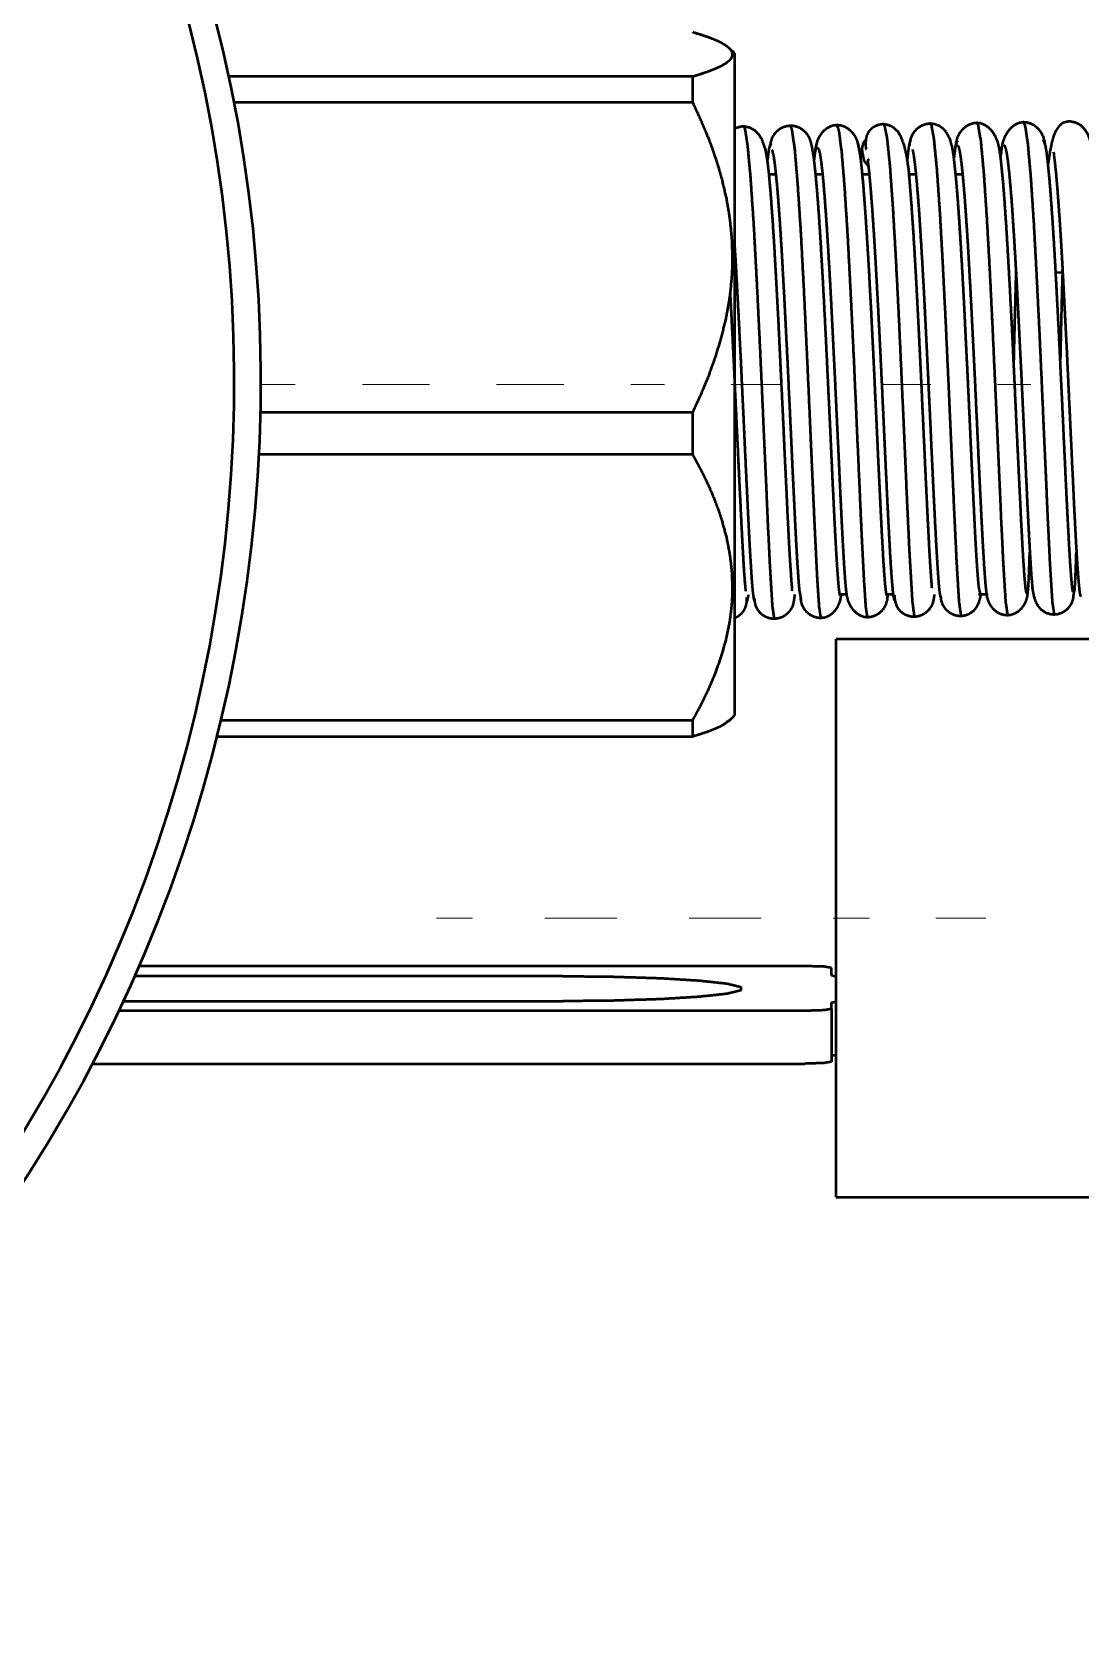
# Paper-space layout 'Layout1' of a CAD drawing. Header units: millimetres. Extents: x 0 to 420, y 0 to 297.
# Drawn here: x 181.05 to 196.79, y 26.31 to 50.55 of the extents above; entities that cross this region are included whole.
import ezdxf

# ---------------------------------------------------------------- set-up
doc = ezdxf.new("R2010")
doc.units = ezdxf.units.MM
doc.layers.add('170', color=7, linetype='Continuous', true_color=0xffffff)

psp = doc.layouts.get("Layout1")

# ---------------------------------------------------------------- linework, layer by layer
at = {"layer": '170', "color": 155, "linetype": 'Continuous', "lineweight": 50}
for p, q in [((191.591, 50.236), (191.518, 50.309)), ((191.591, 50.236), (191.518, 50.309)), ((190.965, 49.888), (183.995, 49.888)), ((190.965, 49.888), (183.995, 49.888)), ((184.073, 49.503), (190.965, 49.503)), ((184.073, 49.503), (190.965, 49.503)), ((193.506, 48.808), (193.489, 48.664)), ((194.182, 48.699), (194.182, 48.708)), ((194.284, 48.675), (194.29, 48.665)), ((192.212, 48.413), (192.111, 48.413)), ((192.212, 48.413), (192.111, 48.413)), ((192.914, 48.413), (192.812, 48.413)), ((192.914, 48.413), (192.812, 48.413)), ((193.616, 48.413), (193.513, 48.413)), ((193.616, 48.413), (193.513, 48.413)), ((194.316, 48.413), (194.211, 48.413)), ((194.316, 48.413), (194.211, 48.413)), ((195.017, 48.413), (194.915, 48.413)), ((195.017, 48.413), (194.915, 48.413)), ((196.517, 46.938), (196.417, 46.945)), ((196.517, 46.938), (196.519, 46.981)), ((190.965, 44.841), (184.473, 44.841)), ((190.965, 44.841), (184.473, 44.841)), ((184.451, 44.214), (190.965, 44.214)), ((184.451, 44.214), (190.965, 44.214)), ((191.758, 42.206), (191.756, 42.239)), ((193.182, 42.113), (193.274, 42.113)), ((193.182, 42.113), (193.274, 42.113)), ((193.198, 42.092), (193.201, 42.117)), ((193.88, 42.113), (193.977, 42.113)), ((193.88, 42.113), (193.977, 42.113)), ((193.886, 42.055), (193.895, 42.078)), ((195.255, 42.113), (195.379, 42.113)), ((195.255, 42.113), (195.379, 42.113)), ((199.118, 41.438), (193.118, 41.438)), ((191.518, 40.216), (191.591, 40.289)), ((191.518, 40.216), (191.591, 40.289)), ((190.965, 40.216), (183.882, 40.216)), ((190.965, 40.216), (183.882, 40.216)), ((183.824, 39.974), (190.965, 39.974)), ((183.824, 39.974), (190.965, 39.974)), ((189.016, 36.377), (182.587, 36.377)), ((192.65, 36.527), (182.653, 36.527)), ((193.05, 36.384), (193.05, 36.5)), ((193.118, 36.368), (193.05, 36.384)), ((182.415, 36), (189.016, 36)), ((193.05, 35.98), (193.118, 35.996)), ((193.05, 35.888), (193.05, 35.98)), ((193.05, 35.888), (193.05, 35.09)), ((182.35, 35.86), (192.65, 35.86)), ((193.05, 35.182), (193.118, 35.198)), ((181.951, 35.062), (192.65, 35.062)), ((193.118, 33.058), (199.118, 33.058))]:
    psp.add_line(p, q, dxfattribs=at)
at = {"layer": '170', "color": 193, "linetype": 'Continuous', "lineweight": 13}
for p, q in [((184.996, 45.263), (184.491, 45.263)), ((184.996, 45.263), (184.491, 45.263)), ((187.012, 45.263), (186.004, 45.263)), ((187.012, 45.263), (186.004, 45.263)), ((189.029, 45.263), (188.02, 45.263)), ((189.029, 45.263), (188.02, 45.263)), ((190.541, 45.263), (190.037, 45.263)), ((190.541, 45.263), (190.037, 45.263)), ((192.291, 45.263), (191.541, 45.263)), ((192.291, 45.263), (191.541, 45.263)), ((194.541, 45.263), (193.791, 45.263)), ((194.541, 45.263), (193.791, 45.263)), ((196.045, 45.263), (195.541, 45.263)), ((196.045, 45.263), (195.541, 45.263)), ((187.118, 37.248), (187.66, 37.248)), ((188.743, 37.248), (189.826, 37.248)), ((190.91, 37.248), (191.993, 37.248)), ((193.076, 37.248), (193.618, 37.248)), ((194.618, 37.248), (195.368, 37.248))]:
    psp.add_line(p, q, dxfattribs=at)
at = {"layer": '170', "color": 155, "linetype": 'Continuous', "lineweight": 13}
psp.add_line((193.05, 35.888), (193.05, 35.09), dxfattribs=at)
at = {"layer": '170', "color": 155, "linetype": 'Continuous', "lineweight": 50}
for radius in [22, 21.6]:
    psp.add_arc((162.478, 45.301), radius, 300.3, 120.3, dxfattribs=at)
for points, knots in [([(190.965, 49.888), (191.094, 49.927), (191.21, 49.967), (191.312, 50.008), (191.399, 50.049), (191.47, 50.091), (191.522, 50.133), (191.54, 50.154), (191.554, 50.176), (191.558, 50.187), (191.562, 50.197), (191.564, 50.208), (191.565, 50.219), (191.554, 50.262), (191.523, 50.304), (191.472, 50.346), (191.402, 50.388), (191.361, 50.409), (191.315, 50.429), (191.265, 50.45), (191.212, 50.47), (191.094, 50.511), (190.965, 50.551)], [0, 0, 0.09485, 0.181313, 0.258696, 0.326308, 0.383644, 0.430658, 0.450578, 0.468441, 0.476764, 0.484752, 0.492482, 0.500078, 0.531102, 0.568151, 0.614612, 0.671656, 0.704217, 0.739416, 0.777222, 0.817497, 0.904724, 1, 1]), ([(190.965, 49.888), (191.094, 49.927), (191.21, 49.967), (191.312, 50.008), (191.399, 50.049), (191.47, 50.091), (191.522, 50.133), (191.54, 50.154), (191.554, 50.176), (191.558, 50.187), (191.562, 50.197), (191.564, 50.208), (191.565, 50.219), (191.554, 50.262), (191.523, 50.304), (191.472, 50.346), (191.402, 50.388), (191.361, 50.409), (191.315, 50.429), (191.265, 50.45), (191.212, 50.47), (191.094, 50.511), (190.965, 50.551)], [0, 0, 0.09485, 0.181313, 0.258696, 0.326308, 0.383644, 0.430658, 0.450578, 0.468441, 0.476764, 0.484752, 0.492482, 0.500078, 0.531102, 0.568151, 0.614612, 0.671656, 0.704217, 0.739416, 0.777222, 0.817497, 0.904724, 1, 1]), ([(191.591, 50.236), (191.591, 49.806), (191.591, 48.59), (191.591, 46.8), (191.591, 44.743), (191.591, 43.726), (191.591, 41.935), (191.591, 40.719), (191.591, 40.289)], [0, 0, 0.043228, 0.165432, 0.345482, 0.552248, 0.654489, 0.834546, 0.956759, 1, 1]), ([(191.591, 50.236), (191.591, 49.806), (191.591, 48.59), (191.591, 46.8), (191.591, 44.743), (191.591, 43.726), (191.591, 41.935), (191.591, 40.719), (191.591, 40.289)], [0, 0, 0.043228, 0.165432, 0.345482, 0.552248, 0.654489, 0.834546, 0.956759, 1, 1]), ([(190.965, 44.841), (191.094, 45.119), (191.21, 45.401), (191.312, 45.686), (191.399, 45.974), (191.47, 46.267), (191.522, 46.564), (191.54, 46.715), (191.554, 46.866), (191.558, 46.943), (191.562, 47.019), (191.564, 47.095), (191.565, 47.171), (191.554, 47.472), (191.523, 47.771), (191.472, 48.067), (191.402, 48.36), (191.361, 48.505), (191.315, 48.65), (191.265, 48.795), (191.212, 48.939), (191.094, 49.223), (190.965, 49.503)], [0, 0, 0.063204, 0.125938, 0.188288, 0.250375, 0.312369, 0.374495, 0.405699, 0.437045, 0.45278, 0.468502, 0.48417, 0.499794, 0.56193, 0.623756, 0.685567, 0.74761, 0.778789, 0.810097, 0.841564, 0.873164, 0.936504, 1, 1]), ([(190.965, 44.841), (191.094, 45.119), (191.21, 45.401), (191.312, 45.686), (191.399, 45.974), (191.47, 46.267), (191.522, 46.564), (191.54, 46.715), (191.554, 46.866), (191.558, 46.943), (191.562, 47.019), (191.564, 47.095), (191.565, 47.171), (191.554, 47.472), (191.523, 47.771), (191.472, 48.067), (191.402, 48.36), (191.361, 48.505), (191.315, 48.65), (191.265, 48.795), (191.212, 48.939), (191.094, 49.223), (190.965, 49.503)], [0, 0, 0.063204, 0.125938, 0.188288, 0.250375, 0.312369, 0.374495, 0.405699, 0.437045, 0.45278, 0.468502, 0.48417, 0.499794, 0.56193, 0.623756, 0.685567, 0.74761, 0.778789, 0.810097, 0.841564, 0.873164, 0.936504, 1, 1]), ([(191.737, 49.137), (191.681, 49.131), (191.628, 49.116), (191.589, 49.098)], [0, 0, 0.368055, 0.719701, 1, 1]), ([(192.46, 42.17), (192.46, 42.171), (192.459, 42.179), (192.46, 42.191), (192.458, 42.22), (192.454, 42.262), (192.448, 42.329), (192.443, 42.413), (192.435, 42.531), (192.426, 42.67), (192.418, 42.819), (192.409, 42.983), (192.401, 43.143), (192.392, 43.314), (192.378, 43.617), (192.35, 44.197), (192.325, 44.745), (192.295, 45.37), (192.279, 45.706), (192.261, 46.082), (192.242, 46.45), (192.222, 46.821), (192.202, 47.175), (192.183, 47.491), (192.164, 47.783), (192.145, 48.037), (192.127, 48.261), (192.11, 48.446), (192.09, 48.614), (192.062, 48.783), (192.007, 48.939), (191.959, 49.016), (191.898, 49.077), (191.819, 49.119), (191.726, 49.137)], [0, 0, 0.000055, 0.001163, 0.002842, 0.006912, 0.012799, 0.0223, 0.033957, 0.050542, 0.069983, 0.090826, 0.113869, 0.136276, 0.160203, 0.202566, 0.283765, 0.360402, 0.447902, 0.494944, 0.547505, 0.599027, 0.651078, 0.700631, 0.744823, 0.785737, 0.821298, 0.852783, 0.878734, 0.902364, 0.926315, 0.94953, 0.962168, 0.97427, 0.986746, 1, 1]), ([(192.192, 41.746), (192.165, 41.929), (192.132, 42.453), (192.099, 43.123), (192.021, 44.882), (191.977, 45.851), (191.931, 46.793), (191.885, 47.642), (191.839, 48.336), (191.794, 48.834), (191.753, 49.1), (191.731, 49.137)], [0, 0, 0.025013, 0.095751, 0.186332, 0.423854, 0.554688, 0.681985, 0.7967, 0.890503, 0.957927, 0.994302, 1, 1]), ([(192.437, 49.147), (192.376, 49.14), (192.319, 49.122), (192.266, 49.094), (192.219, 49.055), (192.18, 49.009), (192.152, 48.955), (192.135, 48.898), (192.129, 48.837)], [0, 0, 0.126186, 0.248821, 0.373503, 0.499748, 0.624813, 0.749073, 0.872105, 1, 1]), ([(193.185, 42.086), (193.181, 42.091), (193.172, 42.125), (193.163, 42.192), (193.154, 42.284), (193.145, 42.403), (193.136, 42.536), (193.126, 42.692), (193.117, 42.854), (193.107, 43.032), (193.098, 43.207), (193.089, 43.394), (193.072, 43.735), (193.055, 44.101), (193.028, 44.696), (193.006, 45.148), (192.982, 45.651), (192.968, 45.945), (192.953, 46.236), (192.936, 46.564), (192.919, 46.882), (192.899, 47.225), (192.88, 47.545), (192.858, 47.869), (192.836, 48.157), (192.816, 48.383), (192.796, 48.576), (192.78, 48.703), (192.762, 48.81), (192.748, 48.875), (192.731, 48.932), (192.724, 48.95), (192.716, 48.969), (192.706, 48.988), (192.692, 49.011), (192.657, 49.051), (192.608, 49.092), (192.57, 49.115), (192.53, 49.131), (192.479, 49.143), (192.425, 49.146)], [0, 0, 0.000856, 0.005713, 0.015074, 0.027721, 0.044123, 0.062527, 0.084004, 0.106302, 0.130883, 0.155068, 0.180835, 0.227814, 0.278269, 0.360161, 0.422524, 0.491704, 0.532288, 0.572417, 0.617636, 0.661449, 0.708666, 0.752815, 0.797548, 0.837274, 0.868498, 0.895244, 0.912834, 0.927815, 0.936966, 0.945055, 0.947702, 0.950628, 0.953491, 0.957228, 0.964624, 0.973383, 0.979382, 0.985428, 0.99256, 1, 1]), ([(192.892, 41.757), (192.866, 41.921), (192.835, 42.396), (192.803, 43.044), (192.766, 43.857), (192.726, 44.777), (192.682, 45.745), (192.637, 46.694), (192.591, 47.558), (192.544, 48.272), (192.5, 48.796), (192.457, 49.092), (192.431, 49.147)], [0, 0, 0.022357, 0.086594, 0.174156, 0.283984, 0.408271, 0.53899, 0.667244, 0.783914, 0.880574, 0.951531, 0.99184, 1, 1]), ([(193.137, 49.157), (193.073, 49.149), (193.013, 49.127), (192.957, 49.091), (192.906, 49.042), (192.865, 48.984), (192.834, 48.916), (192.814, 48.842), (192.805, 48.761)], [0, 0, 0.11309, 0.22555, 0.342453, 0.465685, 0.592052, 0.723654, 0.85717, 1, 1]), ([(193.468, 48.774), (193.457, 48.855), (193.436, 48.927), (193.402, 48.994), (193.359, 49.051), (193.307, 49.097), (193.25, 49.131), (193.189, 49.151), (193.126, 49.156)], [0, 0, 0.142973, 0.276557, 0.407986, 0.53418, 0.657269, 0.774096, 0.886717, 1, 1]), ([(193.591, 41.768), (193.567, 41.919), (193.539, 42.342), (193.507, 42.967), (193.471, 43.763), (193.388, 45.639), (193.342, 46.594), (193.296, 47.471), (193.25, 48.206), (193.205, 48.756), (193.162, 49.08), (193.131, 49.157)], [0, 0, 0.02056, 0.077809, 0.162265, 0.26979, 0.523219, 0.652302, 0.770814, 0.870237, 0.944658, 0.988872, 1, 1]), ([(193.836, 49.17), (193.818, 49.169), (193.799, 49.167), (193.782, 49.164), (193.764, 49.16), (193.747, 49.156), (193.731, 49.15), (193.715, 49.143), (193.7, 49.136), (193.685, 49.128), (193.672, 49.12), (193.659, 49.11), (193.647, 49.101), (193.624, 49.078), (193.607, 49.056), (193.577, 48.998), (193.565, 48.942), (193.559, 48.865), (193.568, 48.79)], [0, 0, 0.033762, 0.068473, 0.101337, 0.134846, 0.167125, 0.199073, 0.230695, 0.26117, 0.292037, 0.321122, 0.351094, 0.379076, 0.43843, 0.49037, 0.610663, 0.716078, 0.859088, 1, 1]), ([(194.231, 48.234), (194.211, 48.488), (194.177, 48.709), (194.142, 48.856), (194.094, 48.983), (194.048, 49.058), (193.977, 49.122), (193.946, 49.139), (193.907, 49.154), (193.89, 49.159), (193.87, 49.162), (193.852, 49.164), (193.833, 49.164)], [0, 0, 0.23156, 0.434789, 0.571542, 0.695188, 0.775144, 0.861755, 0.894234, 0.931831, 0.948114, 0.965978, 0.982307, 1, 1]), ([(193.839, 49.164), (193.839, 49.164), (193.88, 48.979), (193.924, 48.556), (193.969, 47.924), (194.016, 47.119), (194.062, 46.2), (194.106, 45.234), (194.186, 43.414), (194.221, 42.685), (194.261, 42.012), (194.292, 41.776)], [0, 0, 0.00009, 0.025599, 0.083054, 0.168629, 0.27752, 0.401704, 0.532351, 0.778329, 0.876859, 0.967847, 1, 1]), ([(194.536, 49.18), (194.462, 49.169), (194.396, 49.144), (194.34, 49.108), (194.294, 49.061), (194.26, 49.01), (194.237, 48.955), (194.224, 48.902), (194.219, 48.847)], [0, 0, 0.146807, 0.285675, 0.41706, 0.547816, 0.667672, 0.784794, 0.892138, 1, 1]), ([(195.283, 42.13), (195.266, 42.201), (195.256, 42.287), (195.247, 42.406), (195.237, 42.542), (195.227, 42.704), (195.217, 42.87), (195.207, 43.055), (195.198, 43.235), (195.189, 43.427), (195.171, 43.789), (195.155, 44.121), (195.131, 44.644), (195.114, 45.019), (195.092, 45.474), (195.065, 46.019), (195.05, 46.332), (195.034, 46.638), (195.016, 46.962), (194.999, 47.27), (194.981, 47.551), (194.964, 47.812), (194.948, 48.042), (194.931, 48.25), (194.914, 48.43), (194.898, 48.586), (194.883, 48.714), (194.862, 48.833), (194.83, 48.947), (194.77, 49.057), (194.725, 49.105), (194.669, 49.144), (194.603, 49.169), (194.525, 49.179)], [0, 0, 0.010004, 0.02201, 0.038518, 0.057313, 0.079647, 0.102651, 0.128266, 0.153079, 0.179617, 0.229658, 0.275533, 0.347792, 0.399547, 0.462408, 0.537801, 0.581068, 0.623351, 0.668045, 0.710727, 0.749539, 0.785659, 0.81743, 0.8463, 0.871178, 0.892889, 0.910629, 0.927329, 0.943669, 0.960942, 0.970048, 0.979422, 0.98921, 1, 1]), ([(194.53, 49.18), (194.544, 49.166), (194.585, 48.952), (194.629, 48.501), (194.675, 47.846), (194.721, 47.024), (194.767, 46.096), (194.811, 45.128), (194.891, 43.328), (194.925, 42.62), (194.962, 42.005), (194.992, 41.787)], [0, 0, 0.002559, 0.03199, 0.093079, 0.181662, 0.29268, 0.417999, 0.548714, 0.79162, 0.88726, 0.970336, 1, 1]), ([(195.237, 49.19), (195.174, 49.182), (195.115, 49.162), (195.06, 49.13), (195.01, 49.086), (194.969, 49.032), (194.939, 48.971), (194.92, 48.905), (194.912, 48.832)], [0, 0, 0.118642, 0.235545, 0.355666, 0.480209, 0.6059, 0.734492, 0.863395, 1, 1]), ([(195.583, 48.714), (195.57, 48.815), (195.546, 48.906), (195.511, 48.989), (195.466, 49.06), (195.412, 49.117), (195.353, 49.158), (195.29, 49.183), (195.225, 49.189)], [0, 0, 0.155927, 0.299552, 0.437617, 0.565899, 0.68634, 0.796381, 0.898906, 1, 1]), ([(195.231, 49.19), (195.248, 49.164), (195.29, 48.92), (195.334, 48.442), (195.38, 47.765), (195.427, 46.927), (195.472, 45.991), (195.516, 45.022), (195.595, 43.245), (195.628, 42.558), (195.663, 41.995), (195.692, 41.798)], [0, 0, 0.004174, 0.03758, 0.102312, 0.193911, 0.307082, 0.433578, 0.564409, 0.804327, 0.897111, 0.973118, 1, 1]), ([(195.936, 49.2), (195.871, 49.19), (195.809, 49.164), (195.752, 49.121), (195.7, 49.063), (195.657, 48.994), (195.625, 48.912), (195.604, 48.824), (195.594, 48.726)], [0, 0, 0.103073, 0.207479, 0.319034, 0.440264, 0.568214, 0.7051, 0.846675, 1, 1]), ([(196.261, 48.849), (196.251, 48.922), (196.23, 48.988), (196.197, 49.049), (196.155, 49.102), (196.104, 49.145), (196.048, 49.176), (195.988, 49.194), (195.925, 49.199)], [0, 0, 0.137414, 0.266901, 0.395739, 0.521437, 0.645749, 0.76545, 0.88192, 1, 1]), ([(195.932, 49.2), (195.953, 49.159), (195.995, 48.885), (196.04, 48.381), (196.086, 47.682), (196.132, 46.829), (196.178, 45.885), (196.221, 44.916), (196.299, 43.164), (196.332, 42.499), (196.365, 41.988), (196.391, 41.809)], [0, 0, 0.006209, 0.043572, 0.11189, 0.206422, 0.321644, 0.449201, 0.580027, 0.816736, 0.906576, 0.975586, 1, 1]), ([(196.637, 49.212), (196.617, 49.211), (196.598, 49.209), (196.525, 49.191), (196.487, 49.161), (196.451, 49.119), (196.418, 49.07), (196.384, 48.99), (196.357, 48.896), (196.329, 48.759), (196.305, 48.601), (196.302, 48.575)], [0, 0, 0.025249, 0.048567, 0.144745, 0.206679, 0.276402, 0.351978, 0.461768, 0.586775, 0.764151, 0.967766, 1, 1]), ([(197.359, 42.242), (197.359, 42.242), (197.359, 42.25), (197.359, 42.262), (197.357, 42.291), (197.353, 42.332), (197.348, 42.399), (197.342, 42.481), (197.335, 42.597), (197.326, 42.733), (197.318, 42.877), (197.309, 43.037), (197.301, 43.194), (197.293, 43.361), (197.278, 43.659), (197.251, 44.234), (197.226, 44.78), (197.197, 45.404), (197.18, 45.74), (197.162, 46.115), (197.143, 46.484), (197.123, 46.857), (197.103, 47.213), (197.084, 47.532), (197.065, 47.828), (197.046, 48.084), (197.028, 48.312), (197.011, 48.499), (196.992, 48.668), (196.963, 48.843), (196.908, 49.005), (196.859, 49.085), (196.798, 49.15), (196.718, 49.193), (196.624, 49.212)], [0, 0, 0.000041, 0.001126, 0.002776, 0.006802, 0.012624, 0.022013, 0.033488, 0.049765, 0.068747, 0.088994, 0.111387, 0.133227, 0.156627, 0.198335, 0.278759, 0.355147, 0.442488, 0.489493, 0.542048, 0.593597, 0.645815, 0.695649, 0.740293, 0.781761, 0.817743, 0.849599, 0.875853, 0.899721, 0.924487, 0.948332, 0.961452, 0.973876, 0.986614, 1, 1]), ([(192.141, 48.879), (192.123, 48.854), (192.108, 48.793), (192.095, 48.695), (192.088, 48.635)], [0, 0, 0.120554, 0.369622, 0.758849, 1, 1]), ([(192.155, 48.785), (192.176, 48.706), (192.197, 48.564), (192.217, 48.381), (192.238, 48.15), (192.257, 47.907), (192.276, 47.633), (192.293, 47.367), (192.31, 47.081), (192.324, 46.82), (192.339, 46.549), (192.351, 46.314), (192.363, 46.075), (192.373, 45.878), (192.391, 45.524), (192.406, 45.193), (192.425, 44.801), (192.435, 44.586), (192.458, 44.086), (192.484, 43.543), (192.498, 43.259), (192.511, 42.998), (192.525, 42.736), (192.539, 42.513), (192.553, 42.312), (192.566, 42.165), (192.59, 42.035)], [0, 0, 0.012107, 0.033284, 0.060538, 0.09481, 0.130766, 0.1714, 0.210741, 0.253024, 0.291636, 0.331766, 0.366539, 0.401977, 0.431099, 0.483482, 0.532482, 0.590458, 0.622188, 0.696112, 0.776435, 0.818496, 0.857126, 0.895836, 0.928965, 0.958649, 0.980424, 1, 1]), ([(192.829, 48.888), (192.809, 48.813), (192.791, 48.674), (192.788, 48.642)], [0, 0, 0.311249, 0.872768, 1, 1]), ([(192.84, 48.818), (192.859, 48.789), (192.875, 48.723), (192.891, 48.62), (192.908, 48.484), (192.924, 48.315), (192.941, 48.119), (192.958, 47.896), (192.975, 47.651), (192.992, 47.384), (193.009, 47.1), (193.026, 46.8), (193.043, 46.491), (193.059, 46.172), (193.075, 45.85), (193.091, 45.525), (193.121, 44.886), (193.15, 44.276), (193.176, 43.715), (193.188, 43.458), (193.2, 43.218), (193.211, 42.998), (193.222, 42.798), (193.232, 42.622), (193.242, 42.468), (193.251, 42.34), (193.26, 42.235), (193.268, 42.154), (193.276, 42.096)], [0, 0, 0.005214, 0.015283, 0.030732, 0.051124, 0.076273, 0.105438, 0.138628, 0.174977, 0.214686, 0.256789, 0.301357, 0.347312, 0.394711, 0.442431, 0.490705, 0.585618, 0.676089, 0.759392, 0.797477, 0.833226, 0.865805, 0.895534, 0.921664, 0.94451, 0.963609, 0.97927, 0.991309, 1, 1]), ([(193.884, 42.089), (193.872, 42.13), (193.859, 42.237), (193.846, 42.391), (193.832, 42.599), (193.819, 42.829), (193.804, 43.097), (193.791, 43.362), (193.777, 43.649), (193.751, 44.197), (193.728, 44.7), (193.707, 45.134), (193.691, 45.485), (193.676, 45.797), (193.656, 46.193), (193.644, 46.432), (193.631, 46.667), (193.617, 46.939), (193.602, 47.199), (193.584, 47.485), (193.567, 47.75), (193.547, 48.026), (193.528, 48.269), (193.507, 48.5), (193.486, 48.683), (193.463, 48.823), (193.441, 48.898)], [0, 0, 0.006264, 0.022042, 0.044734, 0.075201, 0.108994, 0.148178, 0.187075, 0.229244, 0.309552, 0.383291, 0.446906, 0.498387, 0.544147, 0.602127, 0.637272, 0.671727, 0.711528, 0.749756, 0.791684, 0.830638, 0.871029, 0.906746, 0.94083, 0.967783, 0.988546, 1, 1]), ([(193.538, 48.896), (193.536, 48.896), (193.523, 48.881), (193.51, 48.824), (193.507, 48.803), (193.504, 48.779)], [0, 0, 0.019487, 0.178911, 0.638057, 0.807807, 1, 1]), ([(193.602, 48.547), (193.544, 48.614), (193.506, 48.803)], [0, 0, 0.31356, 1, 1]), ([(193.535, 48.896), (193.539, 48.905), (193.564, 48.94)], [0, 0, 0.175672, 1, 1]), ([(194.242, 48.926), (194.237, 48.924), (194.222, 48.894), (194.208, 48.827), (194.186, 48.641)], [0, 0, 0.018445, 0.131771, 0.36534, 1, 1]), ([(194.266, 48.791), (194.282, 48.706), (194.298, 48.591), (194.314, 48.445), (194.33, 48.27), (194.347, 48.069), (194.364, 47.842), (194.38, 47.593), (194.397, 47.322), (194.414, 47.035), (194.431, 46.733), (194.447, 46.421), (194.463, 46.101), (194.479, 45.776), (194.495, 45.449), (194.526, 44.804), (194.554, 44.187), (194.581, 43.618), (194.594, 43.359), (194.606, 43.117), (194.618, 42.899), (194.629, 42.703), (194.639, 42.533), (194.649, 42.388), (194.658, 42.269), (194.667, 42.176), (194.676, 42.111), (194.684, 42.072), (194.69, 42.062)], [0, 0, 0.01267, 0.029925, 0.05169, 0.077808, 0.107722, 0.141447, 0.178452, 0.218606, 0.261242, 0.306083, 0.352394, 0.400008, 0.448104, 0.496641, 0.592405, 0.684007, 0.76842, 0.806941, 0.842752, 0.875191, 0.904263, 0.929541, 0.951093, 0.968753, 0.982563, 0.992369, 0.998167, 1, 1]), ([(194.939, 48.916), (194.912, 48.854), (194.887, 48.666)], [0, 0, 0.26112, 1, 1]), ([(194.941, 48.856), (194.956, 48.834), (194.971, 48.777), (194.986, 48.686), (195.002, 48.563), (195.018, 48.41), (195.034, 48.23), (195.051, 48.024), (195.067, 47.794), (195.084, 47.542), (195.101, 47.27), (195.117, 46.982), (195.134, 46.68), (195.15, 46.368), (195.166, 46.049), (195.182, 45.727), (195.198, 45.402), (195.228, 44.763), (195.256, 44.154), (195.283, 43.595), (195.295, 43.34), (195.307, 43.103), (195.319, 42.889), (195.33, 42.697), (195.34, 42.531), (195.35, 42.39), (195.359, 42.275), (195.368, 42.186), (195.376, 42.124), (195.384, 42.088)], [0, 0, 0.003965, 0.01263, 0.026214, 0.044515, 0.067088, 0.093794, 0.124169, 0.158213, 0.195362, 0.235505, 0.277996, 0.322565, 0.368491, 0.415606, 0.463111, 0.510967, 0.605142, 0.69493, 0.777442, 0.815026, 0.849931, 0.881519, 0.909785, 0.934285, 0.955114, 0.972117, 0.985312, 0.994555, 1, 1]), ([(195.985, 42.123), (195.979, 42.132), (195.972, 42.164), (195.964, 42.217), (195.957, 42.294), (195.948, 42.392), (195.94, 42.515), (195.93, 42.659), (195.92, 42.83), (195.91, 43.022), (195.898, 43.239), (195.887, 43.475), (195.874, 43.734), (195.847, 44.3), (195.818, 44.923), (195.787, 45.583), (195.771, 45.918), (195.754, 46.257), (195.737, 46.588), (195.719, 46.916), (195.701, 47.229), (195.683, 47.529), (195.665, 47.806), (195.647, 48.063), (195.629, 48.289), (195.61, 48.489), (195.593, 48.653), (195.575, 48.78), (195.557, 48.869)], [0, 0, 0.001711, 0.006508, 0.014449, 0.025822, 0.040385, 0.058583, 0.08003, 0.105318, 0.133733, 0.165932, 0.200831, 0.239133, 0.322958, 0.415143, 0.512862, 0.562399, 0.612563, 0.661629, 0.710152, 0.756497, 0.800967, 0.842035, 0.880029, 0.913654, 0.943266, 0.967621, 0.986679, 1, 1]), ([(195.615, 48.875), (195.602, 48.803), (195.589, 48.698), (195.588, 48.685)], [0, 0, 0.382193, 0.929885, 1, 1]), ([(195.641, 48.852), (195.648, 48.848), (195.663, 48.811), (195.679, 48.737), (195.695, 48.628), (195.711, 48.485), (195.728, 48.314), (195.745, 48.113), (195.762, 47.889), (195.778, 47.641), (195.795, 47.374), (195.812, 47.088), (195.829, 46.789), (195.845, 46.479), (195.861, 46.163), (195.877, 45.841), (195.893, 45.521), (195.923, 44.888), (195.951, 44.285), (195.977, 43.731), (195.989, 43.476), (196.001, 43.24), (196.012, 43.022), (196.023, 42.828), (196.033, 42.654), (196.042, 42.504), (196.051, 42.377), (196.06, 42.275), (196.068, 42.194)], [0, 0, 0.001301, 0.007242, 0.018571, 0.035084, 0.056588, 0.08241, 0.11252, 0.146133, 0.183427, 0.223498, 0.266417, 0.311149, 0.357716, 0.405013, 0.453233, 0.501181, 0.596065, 0.686411, 0.769503, 0.807758, 0.843045, 0.875706, 0.904923, 0.931021, 0.953426, 0.972469, 0.987887, 1, 1]), ([(196.677, 42.144), (196.671, 42.179), (196.663, 42.234), (196.656, 42.312), (196.648, 42.41), (196.639, 42.531), (196.63, 42.674), (196.62, 42.841), (196.61, 43.029), (196.599, 43.241), (196.587, 43.471), (196.575, 43.722), (196.549, 44.272), (196.521, 44.879), (196.49, 45.523), (196.475, 45.851), (196.458, 46.184), (196.441, 46.511), (196.424, 46.835), (196.407, 47.146), (196.389, 47.447), (196.371, 47.726), (196.353, 47.987), (196.335, 48.221), (196.317, 48.429), (196.299, 48.605), (196.282, 48.748), (196.264, 48.852), (196.231, 48.934)], [0, 0, 0.005293, 0.013463, 0.024894, 0.039343, 0.057244, 0.078215, 0.102866, 0.130458, 0.161633, 0.195345, 0.232312, 0.313196, 0.402284, 0.497025, 0.545208, 0.59415, 0.642171, 0.689864, 0.735625, 0.779815, 0.820929, 0.859345, 0.893718, 0.924438, 0.95036, 0.971542, 0.986989, 1, 1]), ([(196.383, 48.752), (196.384, 48.75), (196.386, 48.734), (196.388, 48.707), (196.407, 48.554), (196.422, 48.405), (196.438, 48.222), (196.458, 47.958), (196.479, 47.653), (196.499, 47.33), (196.519, 46.981), (196.536, 46.652), (196.554, 46.31), (196.57, 46.004), (196.585, 45.694), (196.61, 45.159), (196.632, 44.699), (196.659, 44.11), (196.677, 43.74), (196.693, 43.396), (196.703, 43.207), (196.712, 43.029), (196.722, 42.849), (196.731, 42.686), (196.741, 42.528), (196.751, 42.393), (196.761, 42.272), (196.77, 42.181), (196.779, 42.115), (196.788, 42.086), (196.791, 42.085)], [0, 0, 0.000259, 0.002742, 0.006825, 0.029887, 0.052292, 0.07976, 0.119335, 0.165157, 0.21356, 0.265877, 0.31513, 0.366307, 0.41218, 0.458738, 0.538759, 0.607791, 0.69601, 0.751371, 0.802876, 0.831288, 0.857831, 0.884844, 0.90925, 0.932934, 0.953231, 0.971347, 0.985158, 0.99505, 0.999572, 1, 1]), ([(193.593, 48.617), (193.606, 48.514), (193.618, 48.393), (193.63, 48.263), (193.642, 48.118), (193.665, 47.816), (193.687, 47.472), (193.707, 47.138), (193.727, 46.781), (193.745, 46.459), (193.762, 46.128), (193.776, 45.845), (193.801, 45.328), (193.82, 44.924), (193.833, 44.633), (193.845, 44.384), (193.859, 44.074), (193.878, 43.68), (193.888, 43.47), (193.9, 43.227), (193.912, 43.003), (193.925, 42.764), (193.937, 42.556), (193.951, 42.355), (193.964, 42.201), (193.977, 42.083), (193.99, 42.029), (193.994, 42.026)], [0, 0, 0.015788, 0.034148, 0.053909, 0.075943, 0.12174, 0.174019, 0.224631, 0.278702, 0.327475, 0.377732, 0.420616, 0.498907, 0.560146, 0.604187, 0.641946, 0.688936, 0.748712, 0.780503, 0.817227, 0.851232, 0.887477, 0.919053, 0.949453, 0.972945, 0.990938, 0.999259, 1, 1]), ([(193.603, 48.645), (193.596, 48.628), (193.596, 48.568), (193.612, 48.466)], [0, 0, 0.102009, 0.433991, 1, 1]), ([(194.557, 42.209), (194.559, 42.216), (194.558, 42.234), (194.552, 42.308), (194.547, 42.367), (194.541, 42.455), (194.534, 42.558), (194.526, 42.696), (194.517, 42.853), (194.507, 43.05), (194.496, 43.267), (194.483, 43.528), (194.454, 44.134), (194.421, 44.86), (194.382, 45.681), (194.361, 46.106), (194.338, 46.552), (194.315, 46.98), (194.29, 47.406), (194.265, 47.792), (194.252, 47.974), (194.239, 48.142), (194.226, 48.299), (194.213, 48.439)], [0, 0, 0.001142, 0.004033, 0.01596, 0.025445, 0.039514, 0.05616, 0.078329, 0.10354, 0.135071, 0.169881, 0.21179, 0.309027, 0.425392, 0.557102, 0.625316, 0.696932, 0.765521, 0.833953, 0.895859, 0.925198, 0.952148, 0.977383, 1, 1]), ([(191.591, 47.394), (191.618, 46.936), (191.635, 46.611), (191.653, 46.272), (191.668, 45.968), (191.684, 45.659), (191.709, 45.126), (191.731, 44.664), (191.758, 44.074), (191.776, 43.703), (191.792, 43.357), (191.802, 43.165), (191.811, 42.985), (191.821, 42.801), (191.831, 42.635), (191.841, 42.474), (191.85, 42.336), (191.86, 42.213), (191.869, 42.119), (191.879, 42.05), (191.888, 42.017), (191.892, 42.014)], [0, 0, 0.084997, 0.145448, 0.208328, 0.264893, 0.322327, 0.421342, 0.506985, 0.616538, 0.685477, 0.749766, 0.785399, 0.818833, 0.852978, 0.883909, 0.913835, 0.939437, 0.962327, 0.979885, 0.992757, 0.999109, 1, 1]), ([(195.819, 46.966), (195.792, 45.944), (195.785, 45.623)], [0, 0, 0.761133, 1, 1]), ([(196.517, 46.938), (196.505, 46.506), (196.494, 46.051), (196.485, 45.633)], [0, 0, 0.33125, 0.679771, 1, 1]), ([(191.764, 42.16), (191.751, 42.3), (191.737, 42.493), (191.722, 42.745), (191.706, 43.047), (191.688, 43.404), (191.669, 43.799), (191.648, 44.235), (191.604, 45.18), (191.581, 45.67), (191.556, 46.168), (191.531, 46.65), (191.531, 46.652)], [0, 0, 0.031248, 0.074223, 0.130349, 0.197778, 0.277127, 0.365084, 0.462034, 0.672347, 0.781596, 0.892311, 0.999742, 1, 1]), ([(190.965, 40.216), (191.094, 40.455), (191.21, 40.696), (191.312, 40.94), (191.399, 41.188), (191.47, 41.439), (191.522, 41.694), (191.54, 41.823), (191.554, 41.953), (191.558, 42.019), (191.562, 42.084), (191.564, 42.149), (191.565, 42.214), (191.554, 42.473), (191.523, 42.729), (191.472, 42.983), (191.402, 43.234), (191.361, 43.359), (191.315, 43.483), (191.265, 43.607), (191.212, 43.731), (191.094, 43.975), (190.965, 44.214)], [0, 0, 0.064296, 0.127781, 0.190538, 0.252694, 0.314442, 0.376052, 0.406916, 0.437881, 0.453413, 0.468929, 0.484386, 0.499798, 0.561107, 0.622215, 0.683503, 0.745292, 0.776459, 0.80784, 0.839465, 0.871312, 0.935406, 1, 1]), ([(190.965, 40.216), (191.094, 40.455), (191.21, 40.696), (191.312, 40.94), (191.399, 41.188), (191.47, 41.439), (191.522, 41.694), (191.54, 41.823), (191.554, 41.953), (191.558, 42.019), (191.562, 42.084), (191.564, 42.149), (191.565, 42.214), (191.554, 42.473), (191.523, 42.729), (191.472, 42.983), (191.402, 43.234), (191.361, 43.359), (191.315, 43.483), (191.265, 43.607), (191.212, 43.731), (191.094, 43.975), (190.965, 44.214)], [0, 0, 0.064296, 0.127781, 0.190538, 0.252694, 0.314442, 0.376052, 0.406916, 0.437881, 0.453413, 0.468929, 0.484386, 0.499798, 0.561107, 0.622215, 0.683503, 0.745292, 0.776459, 0.80784, 0.839465, 0.871312, 0.935406, 1, 1]), ([(195.992, 42.099), (195.998, 42.132), (196.003, 42.186), (196.009, 42.263), (196.014, 42.362), (196.019, 42.485), (196.024, 42.628), (196.027, 42.742)], [0, 0, 0.052094, 0.136345, 0.257105, 0.410829, 0.601279, 0.82308, 1, 1]), ([(196.685, 42.094), (196.701, 42.172), (196.712, 42.322), (196.721, 42.544), (196.727, 42.741)], [0, 0, 0.123429, 0.354672, 0.696808, 1, 1]), ([(196.059, 42.29), (196.067, 42.181), (196.088, 42.08), (196.113, 42.004), (196.152, 41.933), (196.195, 41.884), (196.258, 41.841), (196.289, 41.827), (196.325, 41.817), (196.359, 41.811), (196.397, 41.809)], [0, 0, 0.165189, 0.322688, 0.443791, 0.566768, 0.665653, 0.781242, 0.832423, 0.889144, 0.941797, 1, 1]), ([(191.592, 41.754), (191.623, 41.768), (191.651, 41.785), (191.677, 41.804), (191.7, 41.825), (191.72, 41.847), (191.737, 41.872), (191.75, 41.896), (191.761, 41.923), (191.769, 41.949), (191.78, 42.008), (191.777, 42.061)], [0, 0, 0.087745, 0.173573, 0.255667, 0.337555, 0.41341, 0.49142, 0.562765, 0.637805, 0.707608, 0.862555, 1, 1]), ([(191.784, 42.003), (191.801, 42.081), (191.803, 42.104)], [0, 0, 0.774417, 1, 1]), ([(191.894, 42.047), (191.894, 41.999), (191.907, 41.947), (191.916, 41.922), (191.928, 41.897), (191.942, 41.874), (191.96, 41.851), (191.981, 41.829), (192.005, 41.809), (192.032, 41.791), (192.06, 41.776), (192.093, 41.762), (192.126, 41.753), (192.162, 41.747), (192.198, 41.746)], [0, 0, 0.098902, 0.211109, 0.265318, 0.323107, 0.380724, 0.441743, 0.504146, 0.56876, 0.636312, 0.704599, 0.77715, 0.84859, 0.924646, 1, 1]), ([(192.187, 41.746), (192.242, 41.752), (192.294, 41.766), (192.334, 41.785), (192.371, 41.809), (192.397, 41.831), (192.42, 41.856), (192.435, 41.875), (192.447, 41.893), (192.454, 41.905), (192.46, 41.916), (192.474, 41.947), (192.478, 41.965), (192.485, 41.998), (192.492, 42.039), (192.5, 42.108)], [0, 0, 0.103632, 0.203824, 0.287154, 0.369834, 0.433782, 0.49624, 0.54162, 0.583029, 0.608595, 0.630676, 0.694685, 0.728938, 0.792748, 0.870812, 1, 1]), ([(192.581, 42.068), (192.589, 42.004), (192.607, 41.946), (192.637, 41.892), (192.677, 41.845), (192.726, 41.806), (192.78, 41.778), (192.837, 41.762), (192.898, 41.757)], [0, 0, 0.130739, 0.255475, 0.381054, 0.506222, 0.631937, 0.755163, 0.8761, 1, 1]), ([(192.886, 41.757), (192.948, 41.765), (193.007, 41.787), (193.061, 41.824), (193.11, 41.875), (193.15, 41.936), (193.18, 42.008), (193.201, 42.109)], [0, 0, 0.12127, 0.242622, 0.37014, 0.506567, 0.648696, 0.79896, 1, 1]), ([(193.267, 42.173), (193.277, 42.089), (193.297, 42.012), (193.329, 41.942), (193.37, 41.882), (193.421, 41.832), (193.476, 41.797), (193.535, 41.775), (193.598, 41.768)], [0, 0, 0.147782, 0.284969, 0.418904, 0.545929, 0.668217, 0.782654, 0.891435, 1, 1]), ([(193.586, 41.768), (193.647, 41.775), (193.704, 41.793), (193.757, 41.822), (193.804, 41.861), (193.843, 41.909), (193.871, 41.964), (193.888, 42.023), (193.894, 42.086)], [0, 0, 0.124205, 0.24545, 0.368825, 0.494643, 0.619755, 0.745163, 0.86964, 1, 1]), ([(193.998, 42.099), (193.997, 42.044), (194.01, 41.983), (194.028, 41.933), (194.061, 41.882), (194.081, 41.86), (194.105, 41.839), (194.131, 41.821), (194.161, 41.806), (194.193, 41.793), (194.226, 41.783), (194.262, 41.777), (194.298, 41.776)], [0, 0, 0.111243, 0.236016, 0.34187, 0.465238, 0.523547, 0.587261, 0.650371, 0.717099, 0.785944, 0.854797, 0.92771, 1, 1]), ([(194.286, 41.776), (194.339, 41.781), (194.388, 41.795), (194.428, 41.812), (194.465, 41.835), (194.51, 41.875), (194.545, 41.92), (194.553, 41.934), (194.56, 41.946), (194.564, 41.955), (194.567, 41.962), (194.574, 41.983), (194.579, 41.999), (194.588, 42.038), (194.594, 42.081), (194.597, 42.108)], [0, 0, 0.104733, 0.206296, 0.291964, 0.377489, 0.496724, 0.608807, 0.641509, 0.669541, 0.688933, 0.704224, 0.747883, 0.781486, 0.859663, 0.945439, 1, 1]), ([(194.688, 42.083), (194.694, 42.023), (194.712, 41.967), (194.725, 41.94), (194.741, 41.915), (194.759, 41.892), (194.78, 41.871), (194.828, 41.834), (194.881, 41.808), (194.909, 41.798), (194.938, 41.792), (194.968, 41.788), (194.997, 41.787)], [0, 0, 0.126815, 0.250194, 0.312325, 0.374624, 0.437017, 0.499416, 0.62477, 0.750259, 0.812993, 0.875476, 0.937463, 1, 1]), ([(194.986, 41.787), (195.025, 41.79), (195.059, 41.796), (195.094, 41.808), (195.125, 41.822), (195.187, 41.867), (195.228, 41.917), (195.265, 41.991), (195.288, 42.07), (195.299, 42.126)], [0, 0, 0.075698, 0.143927, 0.217715, 0.283935, 0.434485, 0.563055, 0.725808, 0.88792, 1, 1]), ([(195.374, 42.143), (195.383, 42.072), (195.402, 42.007), (195.433, 41.947), (195.474, 41.895), (195.523, 41.852), (195.578, 41.822), (195.636, 41.804), (195.698, 41.798)], [0, 0, 0.137649, 0.26725, 0.396182, 0.52194, 0.646222, 0.76587, 0.882068, 1, 1]), ([(195.686, 41.798), (195.747, 41.805), (195.805, 41.825), (195.859, 41.858), (195.907, 41.902), (195.946, 41.956), (195.975, 42.017), (195.993, 42.084), (196, 42.157)], [0, 0, 0.116914, 0.232353, 0.351274, 0.475199, 0.600989, 0.730426, 0.860997, 1, 1]), ([(196.386, 41.809), (196.416, 41.811), (196.445, 41.815), (196.474, 41.823), (196.502, 41.833), (196.555, 41.861), (196.601, 41.899), (196.621, 41.921), (196.639, 41.945), (196.654, 41.97), (196.666, 41.997), (196.683, 42.054), (196.687, 42.114)], [0, 0, 0.06256, 0.124536, 0.187024, 0.249765, 0.375228, 0.500602, 0.563024, 0.625422, 0.687699, 0.749827, 0.873169, 1, 1]), ([(193.118, 33.058), (193.118, 33.473), (193.118, 34.636), (193.118, 36.316), (193.118, 37.248), (193.118, 39.066), (193.118, 40.524), (193.118, 41.333), (193.118, 41.438)], [0, 0, 0.049516, 0.188255, 0.38874, 0.5, 0.716942, 0.890916, 0.987464, 1, 1]), ([(191.521, 40.219), (191.402, 40.137), (191.361, 40.116), (191.315, 40.096), (191.265, 40.075), (191.212, 40.055), (191.094, 40.014), (190.965, 39.974)], [0, 0, 0.235692, 0.311488, 0.393424, 0.481425, 0.575179, 0.77822, 1, 1]), ([(191.521, 40.219), (191.402, 40.137), (191.361, 40.116), (191.315, 40.096), (191.265, 40.075), (191.212, 40.055), (191.094, 40.014), (190.965, 39.974)], [0, 0, 0.235692, 0.311488, 0.393424, 0.481425, 0.575179, 0.77822, 1, 1]), ([(189.016, 36.377), (189.776, 36.369), (190.475, 36.347), (191.056, 36.312), (191.472, 36.267), (191.688, 36.215), (191.688, 36.162), (191.472, 36.11), (191.056, 36.065), (190.475, 36.03), (189.776, 36.008), (189.016, 36)], [0, 0, 0.140393, 0.269472, 0.376853, 0.453981, 0.495053, 0.504947, 0.546019, 0.623147, 0.730528, 0.859607, 1, 1]), ([(193.05, 36.5), (192.933, 36.519), (192.65, 36.527)], [0, 0, 0.295671, 1, 1]), ([(192.65, 35.86), (192.933, 35.869), (193.05, 35.888)], [0, 0, 0.704329, 1, 1]), ([(193.05, 35.09), (192.933, 35.071), (192.65, 35.062)], [0, 0, 0.295671, 1, 1])]:
    psp.add_open_spline(points, degree=1, knots=knots, dxfattribs=at)
for points in [[(190.965, 49.503), (190.965, 49.888)], [(190.965, 49.503), (190.965, 49.888)], [(190.965, 44.214), (190.965, 44.841)], [(190.965, 44.214), (190.965, 44.841)], [(190.965, 39.974), (190.965, 40.216)], [(190.965, 39.974), (190.965, 40.216)]]:
    psp.add_open_spline(points, degree=1, dxfattribs=at)

doc.saveas('drawing.dxf')
